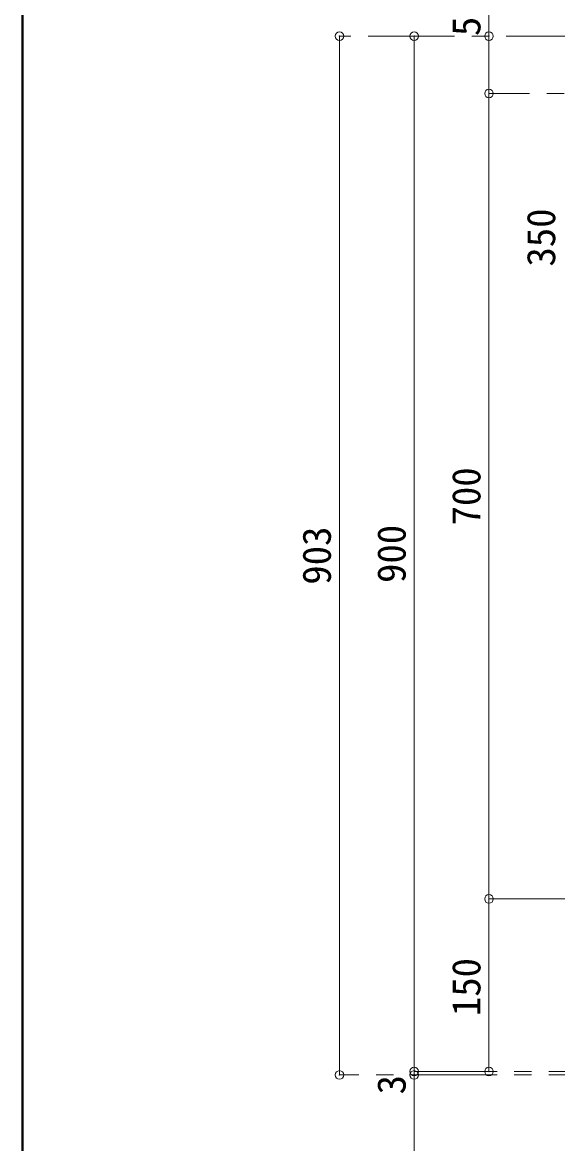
# Model space of a CAD drawing. Units: millimetres at full size, sheet at 1:15; some dimension numbers follow another scale. Extents: x -3171 to 2904, y -2098 to 2117.
# Drawn here: x -3171 to -2706, y -1323 to -349 of the extents above; entities that cross this region are included whole.
import ezdxf
from ezdxf.enums import TextEntityAlignment as Align

# ---------------------------------------------------------------- set-up
doc = ezdxf.new("R2010")
doc.units = ezdxf.units.MM
doc.header["$LTSCALE"] = 15
doc.header["$PDMODE"] = 32
doc.header["$PDSIZE"] = 7.5
doc.linetypes.add('CHAIN1', pattern=[8, 5, -1, 1, -1])
doc.layers.add('0-0_ﾚｲﾔ1', color=4, linetype='Continuous', lineweight=9)
doc.styles.add('ＭＳ ゴシック', font='')
doc.styles.get('ＭＳ ゴシック').set_extended_font_data('MS Gothic')

msp = doc.modelspace()

# ---------------------------------------------------------------- linework, layer by layer
at = {"layer": '0-0_ﾚｲﾔ1', "color": 1, "lineweight": 40}
msp.add_line((-3170.88, -2097.95), (-3170.88, 2117.05), dxfattribs=at)
at = {"layer": '0-0_ﾚｲﾔ1'}
for p, q in [((-2765.38, -285.45), (-2765.38, -410.45)), ((-2895.38, -360.45), (-2895.38, -1263.45)), ((-2830.38, -1260.45), (-2830.38, -360.45)), ((-2765.38, -410.45), (-2765.38, -1110.45)), ((-2765.38, -1110.45), (-2765.38, -1260.45)), ((-2830.38, -1338.45), (-2830.38, -1260.45))]:
    msp.add_line(p, q, dxfattribs=at)
at = {"layer": '0-0_ﾚｲﾔ1', "linetype": 'CHAIN1'}
for p, q in [((-1955.38, -360.45), (-2895.38, -360.45)), ((-1530.13, -410.45), (-2765.38, -410.45)), ((-2765.38, -1110.45), (-1531.63, -1110.45)), ((-1798.38, -1263.45), (-2895.38, -1263.45)), ((-1798.38, -1260.45), (-2830.38, -1260.45))]:
    msp.add_line(p, q, dxfattribs=at)
at = {"layer": '0-0_ﾚｲﾔ1', "color": 1}
for p in [(-2895.38, -360.45), (-2830.38, -360.45), (-2765.38, -360.45), (-2765.38, -410.45), (-2765.38, -1110.45), (-2830.38, -1260.45), (-2765.38, -1260.45), (-2895.38, -1263.45), (-2830.38, -1263.45)]:
    msp.add_point(p, dxfattribs=at)

# ---------------------------------------------------------------- texts
at = {"layer": '0-0_ﾚｲﾔ1', "color": 7, "style": 'ＭＳ ゴシック'}
for s, p in [('50', (-2765.38, -360.45)), ('350', (-2700.38, -560.77)), ('700', (-2765.38, -785.77)), ('903', (-2895.38, -837.27)), ('900', (-2830.38, -835.77)), ('150', (-2765.38, -1212.27)), ('3', (-2830.38, -1280.33))]:
    msp.add_text(s, height=24.74, rotation=90, dxfattribs=at).set_placement(p, align=Align.BOTTOM_LEFT)

doc.saveas('drawing.dxf')
